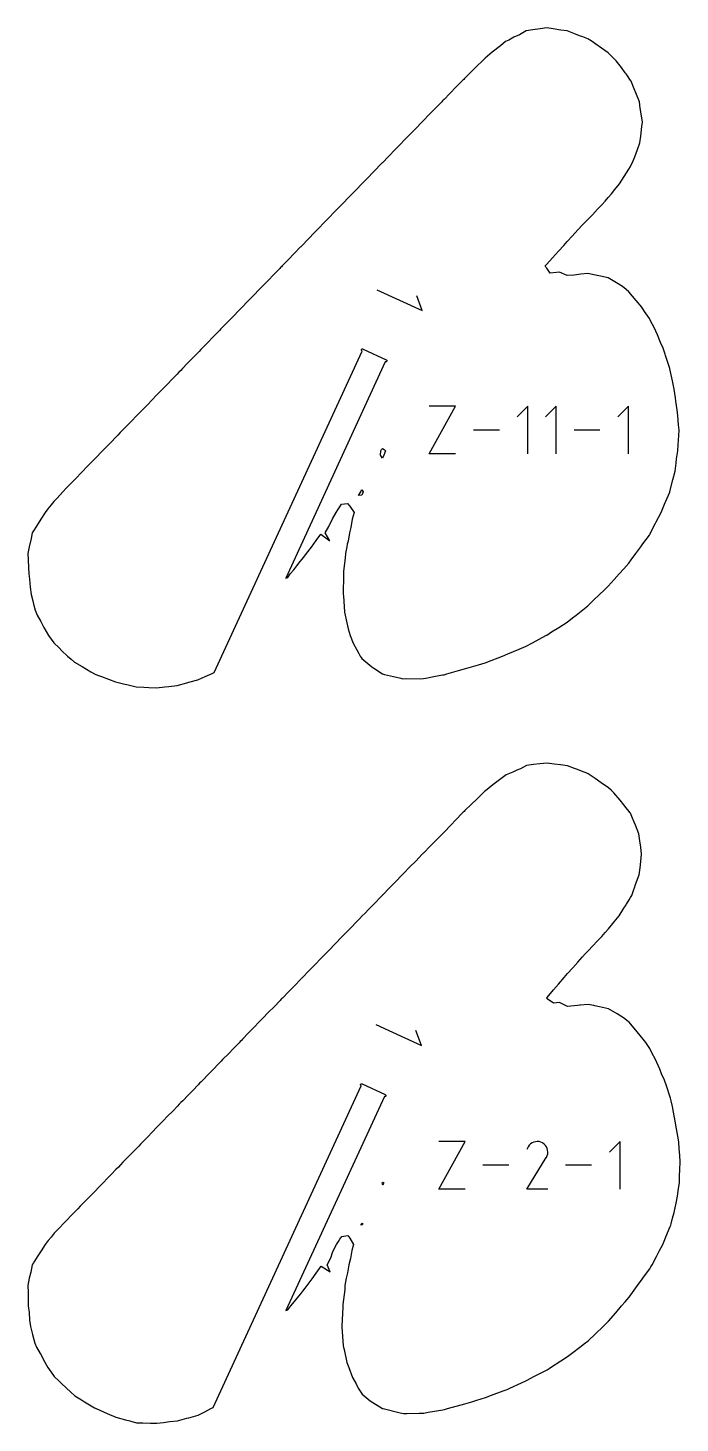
# Model space of a CAD drawing. Extents: x 0 to 560, y 0 to 480.
# Drawn here: x 448.2 to 477.5, y 84.9 to 147.4 of the extents above; entities that cross this region are included whole.
import ezdxf

# ---------------------------------------------------------------- set-up
doc = ezdxf.new("R2010")
doc.units = 0

msp = doc.modelspace()

# ---------------------------------------------------------------- linework, layer by layer
at = {"layer": 'annotation', "color": 1}
for p, q in [((463.880487, 135.708343), (465.915382, 134.771966)), ((465.915382, 134.771966), (465.671039, 135.432576)), ((466.226813, 128.347851), (467.410041, 130.478838)), ((467.410041, 130.478838), (466.226813, 130.478838)), ((470.647281, 130.478838), (470.173536, 130.004958)), ((470.647281, 128.347851), (470.647281, 130.478838)), ((471.920147, 130.478838), (471.446401, 130.004958)), ((471.920147, 128.347851), (471.920147, 130.478838)), ((475.157321, 130.478838), (474.683575, 130.004958)), ((475.157321, 128.347851), (475.157321, 130.478838)), ((469.374549, 129.413344), (468.209362, 129.413344)), ((473.884588, 129.413344), (472.719401, 129.413344)), ((467.410041, 128.347851), (466.226813, 128.347851)), ((463.838907, 102.754549), (465.873802, 101.818172)), ((465.873802, 101.818172), (465.629459, 102.478783)), ((466.650143, 95.37525), (467.833589, 97.50663)), ((467.833589, 97.50663), (466.650143, 97.50663)), ((470.661176, 97.269629), (470.599023, 97.150402)), ((470.710499, 97.33957), (470.661176, 97.269629)), ((470.769676, 97.397955), (470.710499, 97.33957)), ((470.836907, 97.444316), (470.769676, 97.397955)), ((470.910392, 97.478185), (470.836907, 97.444316)), ((470.988331, 97.499095), (470.910392, 97.478185)), ((471.068925, 97.506578), (470.988331, 97.499095)), ((471.150374, 97.500166), (471.068925, 97.506578)), ((471.230877, 97.479393), (471.150374, 97.500166)), ((471.308636, 97.443791), (471.230877, 97.479393)), ((471.378183, 97.394406), (471.308636, 97.443791)), ((471.308636, 97.443791), (471.308636, 97.443791)), ((471.436332, 97.335144), (471.378183, 97.394406)), ((471.482565, 97.267822), (471.436332, 97.335144)), ((471.516367, 97.194256), (471.482565, 97.267822)), ((471.537219, 97.116261), (471.516367, 97.194256)), ((471.544605, 97.035656), (471.537219, 97.116261)), ((471.538007, 96.954254), (471.544605, 97.035656)), ((474.78228, 97.50663), (474.308447, 97.032663)), ((474.78228, 95.37525), (474.78228, 97.50663)), ((469.798459, 96.44094), (468.633057, 96.44094)), ((470.597686, 95.375233), (471.472372, 96.783365)), ((471.472372, 96.783365), (471.473418, 96.784659)), ((471.472372, 96.783365), (471.472372, 96.783365)), ((471.473418, 96.784659), (471.474421, 96.785964)), ((471.474421, 96.785964), (471.475387, 96.787291)), ((471.475387, 96.787291), (471.476324, 96.788651)), ((471.476324, 96.788651), (471.477238, 96.790055)), ((471.477238, 96.790055), (471.478135, 96.791514)), ((471.478135, 96.791514), (471.479022, 96.793039)), ((471.479022, 96.793039), (471.479906, 96.794641)), ((471.479906, 96.794641), (471.480793, 96.796331)), ((471.480793, 96.796331), (471.516909, 96.873874)), ((471.480793, 96.796331), (471.480793, 96.796331)), ((471.516909, 96.873874), (471.538007, 96.954254)), ((473.509313, 96.44094), (472.343911, 96.44094)), ((467.833589, 95.37525), (466.650143, 95.37525)), ((471.544283, 95.375233), (470.597686, 95.375233))]:
    msp.add_line(p, q, dxfattribs=at)
at = {"layer": 'boundary', "color": 5}
for p, q in [((470.273256, 147.140921), (470.020304, 147.025778)), ((470.574419, 147.313292), (470.273256, 147.140921)), ((470.867906, 147.359164), (470.574419, 147.313292)), ((471.201648, 147.401692), (470.867906, 147.359164)), ((471.495133, 147.447563), (471.201648, 147.401692)), ((471.788616, 147.406374), (471.495133, 147.447563)), ((472.122356, 147.353162), (471.788616, 147.406374)), ((472.415843, 147.311973), (472.122356, 147.353162)), ((472.78427, 147.170767), (472.415843, 147.311973)), ((472.970846, 147.099378), (472.78427, 147.170767)), ((473.118922, 147.043114), (472.970846, 147.099378)), ((473.336551, 146.959889), (473.118922, 147.043114)), ((469.418219, 146.636732), (469.055688, 146.360623)), ((469.653712, 146.833558), (469.418219, 146.636732)), ((469.722336, 146.866042), (469.653712, 146.833558)), ((469.790962, 146.898525), (469.722336, 146.866042)), ((470.020304, 147.025778), (469.790962, 146.898525)), ((473.388861, 146.929207), (473.336551, 146.959889)), ((473.441171, 146.898525), (473.388861, 146.929207)), ((473.59773, 146.790189), (473.441171, 146.898525)), ((473.699364, 146.721784), (473.59773, 146.790189)), ((473.949331, 146.54265), (473.699364, 146.721784)), ((474.257264, 146.325886), (473.949331, 146.54265)), ((468.614828, 145.977814), (468.362277, 145.724718)), ((468.65576, 146.016353), (468.614828, 145.977814)), ((468.692064, 146.048164), (468.65576, 146.016353)), ((468.733001, 146.086702), (468.692064, 146.048164)), ((469.055688, 146.360623), (468.733001, 146.086702)), ((474.40616, 146.181613), (474.257264, 146.325886)), ((474.466976, 146.122087), (474.40616, 146.181613)), ((474.615874, 145.977814), (474.466976, 146.122087)), ((474.844298, 145.668748), (474.615874, 145.977814)), ((467.812288, 145.181526), (467.772439, 145.141138)), ((468.06484, 145.434623), (467.812288, 145.181526)), ((468.362277, 145.724718), (468.06484, 145.434623)), ((475.014667, 145.439857), (474.844298, 145.668748)), ((475.050845, 145.38926), (475.014667, 145.439857)), ((475.177975, 145.215765), (475.050845, 145.38926)), ((475.227943, 145.136434), (475.177975, 145.215765)), ((467.435173, 144.797762), (467.145213, 144.502524)), ((467.688809, 145.057104), (467.435173, 144.797762)), ((467.72866, 145.097492), (467.688809, 145.057104)), ((467.772439, 145.141138), (467.72866, 145.097492)), ((475.277912, 145.057104), (475.227943, 145.136434)), ((475.382596, 144.797331), (475.277912, 145.057104)), ((475.413766, 144.720347), (475.382596, 144.797331)), ((475.492081, 144.528869), (475.413766, 144.720347)), ((466.787298, 144.136393), (466.52713, 143.869167)), ((466.820615, 144.170536), (466.787298, 144.136393)), ((466.858262, 144.209038), (466.820615, 144.170536)), ((466.89158, 144.243182), (466.858262, 144.209038)), ((467.145213, 144.502524), (466.89158, 144.243182)), ((475.650647, 144.136393), (475.492081, 144.528869)), ((475.689691, 143.84333), (475.650647, 144.136393)), ((465.97087, 143.29773), (465.945345, 143.27147)), ((466.231037, 143.564956), (465.97087, 143.29773)), ((466.52713, 143.869167), (466.231037, 143.564956)), ((475.757311, 143.412), (475.689691, 143.84333)), ((475.78461, 143.215683), (475.757311, 143.412)), ((465.623167, 142.939491), (465.31812, 142.625031)), ((465.89113, 143.215683), (465.623167, 142.939491)), ((465.91665, 143.241941), (465.89113, 143.215683)), ((465.945345, 143.27147), (465.91665, 143.241941)), ((475.709008, 142.588086), (475.760148, 143.019415)), ((475.760148, 143.019415), (475.78461, 143.215683)), ((464.997876, 142.294972), (464.721175, 142.010008)), ((465.014658, 142.312265), (464.997876, 142.294972)), ((465.033372, 142.331546), (465.014658, 142.312265)), ((465.050156, 142.348839), (465.033372, 142.331546)), ((465.31812, 142.625031), (465.050156, 142.348839)), ((475.561103, 142.001487), (475.671904, 142.294972)), ((475.671904, 142.294972), (475.709008, 142.588086)), ((464.406148, 141.685685), (464.129446, 141.400721)), ((464.721175, 142.010008), (464.406148, 141.685685)), ((475.328712, 141.374261), (475.439514, 141.667746)), ((475.439514, 141.667746), (475.561103, 142.001487)), ((463.744818, 141.004959), (463.448091, 140.699811)), ((464.10374, 141.374261), (463.744818, 141.004959)), ((464.112019, 141.382783), (464.10374, 141.374261)), ((464.12117, 141.3922), (464.112019, 141.382783)), ((464.129446, 141.400721), (464.12117, 141.3922)), ((474.866531, 140.620119), (475.072427, 140.944392)), ((475.072427, 140.944392), (475.177975, 141.110961)), ((475.177975, 141.110961), (475.250668, 141.237877)), ((475.250668, 141.237877), (475.256019, 141.247344)), ((475.256019, 141.247344), (475.328712, 141.374261)), ((462.969154, 140.20725), (462.672201, 139.902156)), ((463.208738, 140.453523), (462.969154, 140.20725)), ((463.448091, 140.699811), (463.208738, 140.453523)), ((474.395165, 140.004156), (474.551719, 140.199737)), ((474.551719, 140.199737), (474.76098, 140.453551)), ((474.76098, 140.453551), (474.866531, 140.620119)), ((462.312904, 139.532841), (462.304947, 139.524672)), ((462.672201, 139.902156), (462.312904, 139.532841)), ((473.778669, 139.324158), (473.983635, 139.532841)), ((473.983635, 139.532841), (474.120449, 139.684527)), ((474.120449, 139.684527), (474.257264, 139.836215)), ((474.257264, 139.836215), (474.395165, 140.004156)), ((462.010519, 139.221986), (461.695049, 138.897446)), ((462.288025, 139.507302), (462.010519, 139.221986)), ((462.295983, 139.515471), (462.288025, 139.507302)), ((462.304947, 139.524672), (462.295983, 139.515471)), ((473.336551, 138.860117), (473.542229, 139.070633)), ((473.542229, 139.070633), (473.778669, 139.324158)), ((461.098603, 138.28335), (460.793448, 137.968449)), ((461.367314, 138.560379), (461.098603, 138.28335)), ((461.383295, 138.576834), (461.367314, 138.560379)), ((461.401566, 138.595674), (461.383295, 138.576834)), ((461.417544, 138.61213), (461.401566, 138.595674)), ((461.695049, 138.897446), (461.417544, 138.61213)), ((472.637446, 138.107355), (472.894998, 138.388817)), ((472.894998, 138.388817), (473.10667, 138.61213)), ((473.10667, 138.61213), (473.221612, 138.736123)), ((473.221612, 138.736123), (473.336551, 138.860117)), ((460.499965, 137.665849), (460.471381, 137.636329)), ((460.524737, 137.69142), (460.499965, 137.665849)), ((460.793448, 137.968449), (460.524737, 137.69142)), ((472.018545, 137.428938), (472.255615, 137.69142)), ((472.255615, 137.69142), (472.33573, 137.781713)), ((472.33573, 137.781713), (472.415843, 137.872006)), ((472.415843, 137.872006), (472.637446, 138.107355)), ((459.89085, 137.038623), (459.630773, 136.770708)), ((460.186528, 137.342844), (459.89085, 137.038623)), ((460.446607, 137.610758), (460.186528, 137.342844)), ((460.471381, 137.636329), (460.446607, 137.610758)), ((471.495133, 136.845546), (471.755156, 137.130521)), ((471.755156, 137.130521), (472.018545, 137.428938)), ((459.273818, 136.403874), (458.986808, 136.109141)), ((459.525893, 136.663017), (459.273818, 136.403874)), ((459.559302, 136.697359), (459.525893, 136.663017)), ((459.597365, 136.736367), (459.559302, 136.697359)), ((459.630773, 136.770708), (459.597365, 136.736367)), ((471.430524, 136.770708), (471.462828, 136.808127)), ((471.462828, 136.721632), (471.430524, 136.770708)), ((471.462828, 136.808127), (471.495133, 136.845546)), ((471.495133, 136.672555), (471.462828, 136.721632)), ((471.655319, 136.452024), (471.495133, 136.672555)), ((472.063709, 136.491154), (471.655319, 136.452024)), ((472.415843, 136.342784), (472.063709, 136.491154)), ((473.024856, 136.402953), (472.72754, 136.366044)), ((473.336551, 136.426674), (473.024856, 136.402953)), ((473.688484, 136.351514), (473.336551, 136.426674)), ((458.693325, 135.807426), (458.646595, 135.759334)), ((458.734731, 135.849998), (458.693325, 135.807426)), ((458.986808, 136.109141), (458.734731, 135.849998)), ((472.72754, 136.366044), (472.415843, 136.342784)), ((473.905333, 136.310876), (473.688484, 136.351514)), ((474.257264, 136.232567), (473.905333, 136.310876)), ((474.619762, 136.014052), (474.257264, 136.232567)), ((474.888467, 135.849998), (474.619762, 136.014052)), ((475.052472, 135.716201), (474.888467, 135.849998)), ((458.083867, 135.1802), (457.839909, 134.929288)), ((458.361228, 135.465849), (458.083867, 135.1802)), ((458.605186, 135.716761), (458.361228, 135.465849)), ((458.646595, 135.759334), (458.605186, 135.716761)), ((475.177975, 135.616239), (475.052472, 135.716201)), ((475.503239, 135.229551), (475.177975, 135.616239)), ((475.754218, 134.929288), (475.503239, 135.229551)), ((457.44898, 134.526732), (457.181431, 134.251102)), ((457.684475, 134.769257), (457.44898, 134.526732)), ((457.734, 134.820217), (457.684475, 134.769257)), ((457.79038, 134.878328), (457.734, 134.820217)), ((457.839909, 134.929288), (457.79038, 134.878328)), ((475.885594, 134.734607), (475.754218, 134.929288)), ((476.098682, 134.416785), (475.885594, 134.734607)), ((456.887944, 133.9488), (456.82175, 133.880644)), ((456.945934, 134.008577), (456.887944, 133.9488)), ((457.181431, 134.251102), (456.945934, 134.008577)), ((476.169928, 134.28011), (476.098682, 134.416785)), ((476.311445, 134.008577), (476.169928, 134.28011)), ((476.457456, 133.683934), (476.311445, 134.008577)), ((456.278782, 133.321575), (456.051786, 133.087866)), ((456.536768, 133.58716), (456.278782, 133.321575)), ((456.763758, 133.820868), (456.536768, 133.58716)), ((456.82175, 133.880644), (456.763758, 133.820868)), ((476.603665, 133.333954), (476.457456, 133.683934)), ((476.711036, 133.087866), (476.603665, 133.333954)), ((455.624272, 132.648048), (455.37584, 132.392271)), ((455.843054, 132.873165), (455.624272, 132.648048)), ((455.909543, 132.941533), (455.843054, 132.873165)), ((455.985295, 133.019497), (455.909543, 132.941533)), ((456.051786, 133.087866), (455.985295, 133.019497)), ((456.582896, 118.540991), (463.216034, 132.955849)), ((463.186972, 133.003199), (463.191514, 133.022172)), ((463.190038, 132.983932), (463.186972, 133.003199)), ((463.200243, 132.967305), (463.190038, 132.983932)), ((463.191514, 133.022172), (463.20297, 133.037963)), ((463.216034, 132.955849), (463.200243, 132.967305)), ((463.20297, 133.037963), (463.219597, 133.048168)), ((463.219597, 133.048168), (463.238863, 133.051234)), ((463.238863, 133.051234), (463.257837, 133.046693)), ((463.257837, 133.046693), (464.298903, 132.567636)), ((476.806844, 132.809478), (476.711036, 133.087866)), ((476.823877, 132.752721), (476.806844, 132.809478)), ((477.015433, 132.174352), (476.823877, 132.752721)), ((455.082354, 132.090234), (454.997044, 132.002366)), ((455.157058, 132.167156), (455.082354, 132.090234)), ((455.37584, 132.392271), (455.157058, 132.167156)), ((464.257101, 132.476792), (459.791289, 122.771877)), ((464.276074, 132.472251), (464.257101, 132.476792)), ((464.295341, 132.475316), (464.276074, 132.472251)), ((464.311968, 132.485521), (464.295341, 132.475316)), ((464.298903, 132.567636), (464.314695, 132.556179)), ((464.323424, 132.501312), (464.311968, 132.485521)), ((464.314695, 132.556179), (464.3249, 132.539552)), ((464.327965, 132.520286), (464.323424, 132.501312)), ((464.3249, 132.539552), (464.327965, 132.520286)), ((477.017853, 132.167156), (477.015433, 132.174352)), ((477.018482, 132.164923), (477.017853, 132.167156)), ((477.019396, 132.161275), (477.018482, 132.164923)), ((477.135664, 131.613937), (477.019396, 132.161275)), ((454.473579, 131.463008), (454.263479, 131.246445)), ((454.712244, 131.708881), (454.473579, 131.463008)), ((454.922343, 131.925445), (454.712244, 131.708881)), ((454.997044, 132.002366), (454.922343, 131.925445)), ((477.207414, 131.246445), (477.135664, 131.613937)), ((453.800363, 130.768945), (453.5712, 130.533174)), ((454.001633, 130.976386), (453.800363, 130.768945)), ((454.085016, 131.062431), (454.001633, 130.976386)), ((454.180092, 131.1604), (454.085016, 131.062431)), ((454.263479, 131.246445), (454.180092, 131.1604)), ((477.268154, 130.864589), (477.207414, 131.246445)), ((477.291541, 130.707591), (477.268154, 130.864589)), ((453.277717, 130.230814), (453.173139, 130.123395)), ((453.369932, 130.325736), (453.277717, 130.230814)), ((453.5712, 130.533174), (453.369932, 130.325736)), ((477.351153, 130.325736), (477.291541, 130.707591)), ((477.375462, 130.057259), (477.351153, 130.325736)), ((452.667791, 129.603588), (452.474835, 129.405024)), ((452.887964, 129.829911), (452.667791, 129.603588)), ((453.080922, 130.028474), (452.887964, 129.829911)), ((453.173139, 130.123395), (453.080922, 130.028474)), ((477.409463, 129.642498), (477.375462, 130.057259)), ((477.430892, 129.405024), (477.409463, 129.642498)), ((452.160212, 129.08135), (451.975651, 128.891286)), ((452.260737, 129.18477), (452.160212, 129.08135)), ((452.374304, 129.301604), (452.260737, 129.18477)), ((452.474835, 129.405024), (452.374304, 129.301604)), ((477.387198, 128.745339), (477.412959, 129.163776)), ((477.412959, 129.163776), (477.430892, 129.405024)), ((451.471618, 128.372023), (451.348423, 128.244912)), ((451.580542, 128.484314), (451.471618, 128.372023)), ((451.765105, 128.674379), (451.580542, 128.484314)), ((451.975651, 128.891286), (451.765105, 128.674379)), ((477.320323, 128.120859), (477.367635, 128.484314)), ((477.367635, 128.484314), (477.387198, 128.745339)), ((450.863448, 127.744798), (450.687664, 127.563603)), ((451.063716, 127.951427), (450.863448, 127.744798)), ((451.239502, 128.132621), (451.063716, 127.951427)), ((451.348423, 128.244912), (451.239502, 128.132621)), ((477.248748, 127.563603), (477.29761, 127.927058)), ((477.29761, 127.927058), (477.320323, 128.120859)), ((450.318791, 127.183271), (450.155711, 127.011094)), ((450.436492, 127.304579), (450.318791, 127.183271)), ((450.569965, 127.442296), (450.436492, 127.304579)), ((450.687664, 127.563603), (450.569965, 127.442296)), ((477.019396, 126.655847), (477.152856, 127.17313)), ((477.152856, 127.17313), (477.248748, 127.563603)), ((449.673175, 126.50093), (449.528485, 126.350107)), ((449.80358, 126.642893), (449.673175, 126.50093)), ((449.966658, 126.81507), (449.80358, 126.642893)), ((450.155711, 127.011094), (449.966658, 126.81507)), ((476.777783, 126.082855), (477.009944, 126.630405)), ((477.009944, 126.630405), (477.015351, 126.642893)), ((477.015351, 126.642893), (477.017169, 126.648508)), ((477.017169, 126.648508), (477.019396, 126.655847)), ((449.124662, 125.873704), (449.003266, 125.722182)), ((449.276686, 126.056622), (449.124662, 125.873704)), ((449.398074, 126.208144), (449.276686, 126.056622)), ((449.528485, 126.350107), (449.398074, 126.208144)), ((462.054752, 125.722182), (462.130599, 125.838225)), ((462.130599, 125.838225), (462.212181, 125.96792)), ((462.212181, 125.96792), (462.288025, 126.083964)), ((462.288025, 126.083964), (462.562521, 126.125492)), ((462.562521, 126.125492), (462.664102, 125.998821)), ((462.664102, 125.998821), (462.853314, 125.722182)), ((476.628864, 125.722182), (476.72149, 125.9379)), ((476.72149, 125.9379), (476.777783, 126.082855)), ((448.814906, 125.415481), (448.609691, 125.106444)), ((449.003266, 125.722182), (448.814906, 125.415481)), ((461.730448, 125.094957), (461.882203, 125.428697)), ((461.882203, 125.428697), (462.054752, 125.722182)), ((462.773286, 125.419436), (462.708988, 125.037078)), ((462.853314, 125.722182), (462.773286, 125.419436)), ((476.155387, 124.801472), (476.380745, 125.231924)), ((476.380745, 125.231924), (476.410461, 125.29173)), ((476.410461, 125.29173), (476.628864, 125.722182)), ((448.379328, 124.549571), (448.286256, 124.172669)), ((448.42619, 124.801472), (448.379328, 124.549571)), ((448.451777, 124.846531), (448.42619, 124.801472)), ((448.47737, 124.891592), (448.451777, 124.846531)), ((448.609691, 125.106444), (448.47737, 124.891592)), ((461.156029, 124.46141), (461.367314, 124.739956)), ((461.367314, 124.739956), (461.77586, 124.449657)), ((461.557901, 124.801472), (461.730448, 125.094957)), ((461.77586, 124.449657), (461.557901, 124.801472)), ((462.655397, 124.801472), (462.585806, 124.431911)), ((462.708988, 125.037078), (462.655397, 124.801472)), ((475.80595, 124.308283), (476.098682, 124.705543)), ((476.098682, 124.705543), (476.127035, 124.753507)), ((476.127035, 124.753507), (476.155387, 124.801472)), ((448.286256, 124.172669), (448.23028, 123.880761)), ((460.729854, 123.880761), (460.941136, 124.159309)), ((460.941136, 124.159309), (461.156029, 124.46141)), ((462.527033, 124.176324), (462.469622, 123.880761)), ((462.553904, 124.28828), (462.527033, 124.176324)), ((462.585806, 124.431911), (462.553904, 124.28828)), ((475.494967, 123.880761), (475.713277, 124.176616)), ((475.713277, 124.176616), (475.80595, 124.308283)), ((448.23028, 123.880761), (448.244992, 123.587276)), ((448.244992, 123.587276), (448.251555, 123.253535)), ((460.152111, 123.149507), (460.291686, 123.329326)), ((460.291686, 123.329326), (460.446607, 123.518783)), ((460.446607, 123.518783), (460.528807, 123.622812)), ((460.528807, 123.622812), (460.647653, 123.776734)), ((460.647653, 123.776734), (460.729854, 123.880761)), ((462.458625, 123.672481), (462.385706, 123.079305)), ((462.469622, 123.880761), (462.458625, 123.672481)), ((474.949177, 123.186957), (475.177975, 123.436001)), ((475.177975, 123.436001), (475.285422, 123.586665)), ((475.285422, 123.586665), (475.494967, 123.880761)), ((448.251555, 123.253535), (448.266268, 122.960049)), ((448.266268, 122.960049), (448.295365, 122.7242)), ((448.295365, 122.7242), (448.331111, 122.368615)), ((459.791289, 122.771877), (459.884016, 122.805933)), ((459.884016, 122.805933), (459.997191, 122.960049)), ((459.997191, 122.960049), (460.152111, 123.149507)), ((462.384797, 122.851918), (462.367198, 122.127807)), ((462.385706, 123.079305), (462.378229, 122.960049)), ((462.378229, 122.960049), (462.384797, 122.851918)), ((474.257264, 122.412356), (474.520939, 122.711053)), ((474.520939, 122.711053), (474.740402, 122.960049)), ((474.740402, 122.960049), (474.949177, 123.186957)), ((448.331111, 122.368615), (448.379171, 122.03934)), ((448.379171, 122.03934), (448.443828, 121.752034)), ((462.367198, 122.127807), (462.372369, 122.03934)), ((462.372369, 122.03934), (462.382082, 121.971616)), ((473.594331, 121.780171), (473.858828, 122.03934)), ((473.858828, 122.03934), (474.064317, 122.234696)), ((474.064317, 122.234696), (474.257264, 122.412356)), ((448.443828, 121.752034), (448.47737, 121.604017)), ((448.47737, 121.604017), (448.559724, 121.340637)), ((462.382082, 121.971616), (462.426116, 121.251932)), ((473.109532, 121.348219), (473.336551, 121.527172)), ((473.336551, 121.527172), (473.594331, 121.780171)), ((448.559724, 121.340637), (448.642983, 121.118628)), ((448.642983, 121.118628), (448.8121, 120.830511)), ((448.8121, 120.830511), (448.814874, 120.82544)), ((448.814874, 120.82544), (448.950529, 120.56328)), ((462.426116, 121.251932), (462.451013, 121.118628)), ((462.451013, 121.118628), (462.508808, 120.897846)), ((462.508808, 120.897846), (462.58899, 120.498885)), ((472.044059, 120.565551), (472.415843, 120.800742)), ((472.415843, 120.800742), (472.656791, 120.991382)), ((472.656791, 120.991382), (472.818234, 121.118628)), ((472.818234, 121.118628), (473.109532, 121.348219)), ((448.950529, 120.56328), (449.160762, 120.197917)), ((449.160762, 120.197917), (449.27942, 120.034562)), ((462.58899, 120.498885), (462.681921, 120.197918)), ((462.681921, 120.197918), (462.822873, 119.860105)), ((470.852628, 119.871479), (471.46026, 120.197918)), ((471.46026, 120.197918), (471.48366, 120.210492)), ((471.48366, 120.210492), (471.495133, 120.216686)), ((471.495133, 120.216686), (471.716478, 120.35733)), ((471.716478, 120.35733), (472.038993, 120.562297)), ((472.038993, 120.562297), (472.044059, 120.565551)), ((449.27942, 120.034562), (449.398074, 119.871201)), ((449.398074, 119.871201), (449.632191, 119.643474)), ((449.632191, 119.643474), (449.758208, 119.516058)), ((449.758208, 119.516058), (450.012085, 119.27721)), ((462.822873, 119.860105), (463.076195, 119.399358)), ((469.748689, 119.372186), (470.26154, 119.59009)), ((470.26154, 119.59009), (470.574419, 119.722403)), ((470.574419, 119.722403), (470.852628, 119.871479)), ((450.012085, 119.27721), (450.165438, 119.140567)), ((450.165438, 119.140567), (450.318791, 119.003923)), ((450.318791, 119.003923), (450.656059, 118.803125)), ((463.076195, 119.399358), (463.134985, 119.27721)), ((463.134985, 119.27721), (463.177931, 119.210987)), ((463.177931, 119.210987), (463.208738, 119.165924)), ((463.208738, 119.165924), (463.651106, 118.798871)), ((468.229472, 118.831551), (468.43284, 118.889932)), ((468.43284, 118.889932), (468.733001, 118.977189)), ((468.733001, 118.977189), (469.001988, 119.082917)), ((469.001988, 119.082917), (469.508818, 119.27721)), ((469.508818, 119.27721), (469.614219, 119.317799)), ((469.614219, 119.317799), (469.653712, 119.331909)), ((469.653712, 119.331909), (469.748689, 119.372186)), ((450.656059, 118.803125), (450.854628, 118.684265)), ((450.854628, 118.684265), (451.055177, 118.568405)), ((451.055177, 118.568405), (451.239502, 118.460465)), ((451.239502, 118.460465), (451.349649, 118.420545)), ((451.349649, 118.420545), (451.524455, 118.356496)), ((451.524455, 118.356496), (451.845822, 118.2357)), ((455.843054, 118.209333), (456.042602, 118.297539)), ((456.042602, 118.297539), (456.174106, 118.356496)), ((456.174106, 118.356496), (456.485643, 118.497099)), ((456.485643, 118.497099), (456.582896, 118.540991)), ((463.651106, 118.798871), (463.748385, 118.737559)), ((463.748385, 118.737559), (464.129446, 118.483542)), ((464.129446, 118.483542), (464.226193, 118.453244)), ((464.226193, 118.453244), (464.621304, 118.356497)), ((464.621304, 118.356497), (464.949525, 118.280689)), ((464.949525, 118.280689), (465.050156, 118.261098)), ((465.050156, 118.261098), (465.164557, 118.264812)), ((465.164557, 118.264812), (465.851789, 118.26106)), ((465.851789, 118.26106), (465.97087, 118.264956)), ((465.97087, 118.264956), (466.076686, 118.287775)), ((466.076686, 118.287775), (466.433457, 118.356496)), ((466.433457, 118.356496), (466.8162, 118.431877)), ((466.8162, 118.431877), (466.89158, 118.441819)), ((466.89158, 118.441819), (467.010945, 118.475862)), ((467.010945, 118.475862), (467.53533, 118.633457)), ((467.53533, 118.633457), (467.812288, 118.709132)), ((467.812288, 118.709132), (468.229472, 118.831551)), ((451.845822, 118.2357), (452.160212, 118.11692)), ((452.160212, 118.11692), (452.579317, 118.01895)), ((452.579317, 118.01895), (452.661812, 117.99934)), ((452.661812, 117.99934), (453.080922, 117.900893)), ((453.080922, 117.900893), (453.43154, 117.883692)), ((453.43154, 117.883692), (453.651011, 117.870837)), ((453.651011, 117.870837), (454.001633, 117.853479)), ((454.001633, 117.853479), (454.372709, 117.898219)), ((454.372709, 117.898219), (454.551263, 117.917326)), ((454.551263, 117.917326), (454.922344, 117.962981)), ((454.922344, 117.962981), (455.359017, 118.077437)), ((455.359017, 118.077437), (455.443989, 118.101474)), ((455.443989, 118.101474), (455.843054, 118.209333)), ((469.66955, 113.94572), (469.440851, 113.764361)), ((469.823035, 114.007615), (469.66955, 113.94572)), ((469.976526, 114.06951), (469.823035, 114.007615)), ((470.157268, 114.163467), (469.976526, 114.06951)), ((470.317624, 114.227177), (470.157268, 114.163467)), ((470.590257, 114.376216), (470.317624, 114.227177)), ((470.909874, 114.412496), (470.590257, 114.376216)), ((471.191356, 114.442198), (470.909874, 114.412496)), ((471.510971, 114.478479), (471.191356, 114.442198)), ((471.830584, 114.434425), (471.510971, 114.478479)), ((472.112064, 114.392335), (471.830584, 114.434425)), ((472.431681, 114.348282), (472.112064, 114.392335)), ((472.73455, 114.234631), (472.431681, 114.348282)), ((472.834162, 114.197958), (472.73455, 114.234631)), ((473.1816, 114.06951), (472.834162, 114.197958)), ((473.266994, 114.035718), (473.1816, 114.06951)), ((473.352389, 114.001926), (473.266994, 114.035718)), ((473.663384, 113.792443), (473.352389, 114.001926)), ((469.078293, 113.504297), (468.748839, 113.23595)), ((469.440851, 113.764361), (469.078293, 113.504297)), ((473.941815, 113.594179), (473.663384, 113.792443)), ((474.273102, 113.365449), (473.941815, 113.594179)), ((474.3865, 113.261878), (474.273102, 113.365449)), ((474.396658, 113.252369), (474.3865, 113.261878)), ((474.510062, 113.148799), (474.396658, 113.252369)), ((468.371571, 112.871617), (468.109363, 112.623185)), ((468.652807, 113.148799), (468.371571, 112.871617)), ((468.691188, 113.18424), (468.652807, 113.148799)), ((468.710461, 113.200509), (468.691188, 113.18424)), ((468.748839, 113.23595), (468.710461, 113.200509)), ((474.787825, 112.807812), (474.510062, 113.148799)), ((474.958209, 112.599064), (474.787825, 112.807812)), ((467.710886, 112.228089), (467.433226, 111.941818)), ((467.752841, 112.270521), (467.710886, 112.228089)), ((467.786172, 112.30357), (467.752841, 112.270521)), ((467.828126, 112.346002), (467.786172, 112.30357)), ((468.109363, 112.623185), (467.828126, 112.346002)), ((475.06092, 112.468844), (474.958209, 112.599064)), ((475.193813, 112.303735), (475.06092, 112.468844)), ((475.219734, 112.265912), (475.193813, 112.303735)), ((475.245654, 112.228089), (475.219734, 112.265912)), ((475.335211, 112.013678), (475.245654, 112.228089)), ((475.411691, 111.830863), (475.335211, 112.013678)), ((466.907418, 111.398715), (466.874947, 111.365371)), ((467.185077, 111.684985), (466.907418, 111.398715)), ((467.433226, 111.941818), (467.185077, 111.684985)), ((475.47115, 111.68896), (475.411691, 111.830863)), ((475.630458, 111.307378), (475.47115, 111.68896)), ((466.273852, 110.752219), (465.986708, 110.458669)), ((466.531303, 111.013829), (466.273852, 110.752219)), ((466.81845, 111.307378), (466.531303, 111.013829)), ((466.850918, 111.340722), (466.81845, 111.307378)), ((466.874947, 111.365371), (466.850918, 111.340722)), ((475.671544, 110.987763), (475.630458, 111.307378)), ((475.711537, 110.706282), (475.671544, 110.987763)), ((465.916168, 110.386668), (465.622022, 110.086045)), ((465.941636, 110.412733), (465.916168, 110.386668)), ((465.961237, 110.432604), (465.941636, 110.412733)), ((465.986708, 110.458669), (465.961237, 110.432604)), ((475.752625, 110.386668), (475.711537, 110.706282)), ((475.7149, 110.067053), (475.752625, 110.386668)), ((465.04752, 109.50165), (465.031141, 109.48495)), ((465.065994, 109.520643), (465.04752, 109.50165)), ((465.360141, 109.821265), (465.065994, 109.520643)), ((465.622022, 110.086045), (465.360141, 109.821265)), ((475.645126, 109.465957), (475.682851, 109.785572)), ((475.682851, 109.785572), (475.7149, 110.067053)), ((464.446422, 108.881859), (464.145284, 108.570424)), ((464.711525, 109.154521), (464.446422, 108.881859)), ((465.012665, 109.465957), (464.711525, 109.154521)), ((465.031141, 109.48495), (465.012665, 109.465957)), ((475.420693, 108.851805), (475.43395, 108.888542)), ((475.43395, 108.888542), (475.482711, 109.025475)), ((475.482711, 109.025475), (475.645126, 109.465957)), ((464.120834, 108.545246), (463.713419, 108.126452)), ((464.128772, 108.553426), (464.120834, 108.545246)), ((464.137348, 108.562245), (464.128772, 108.553426)), ((464.145284, 108.570424), (464.137348, 108.562245)), ((475.066991, 108.146822), (475.193813, 108.347969)), ((475.193813, 108.347969), (475.250315, 108.446608)), ((475.250315, 108.446608), (475.306817, 108.545246)), ((475.306817, 108.545246), (475.420693, 108.851805)), ((463.224576, 107.623933), (463.098054, 107.494243)), ((463.224874, 107.624235), (463.224576, 107.623933)), ((463.225172, 107.624536), (463.224874, 107.624235)), ((463.35164, 107.754529), (463.225172, 107.624536)), ((463.498199, 107.905169), (463.35164, 107.754529)), ((463.713419, 108.126452), (463.498199, 107.905169)), ((474.523904, 107.364168), (474.736786, 107.624536)), ((474.736786, 107.624536), (474.95383, 107.967784)), ((474.95383, 107.967784), (475.052512, 108.123542)), ((475.052512, 108.123542), (475.066991, 108.146822)), ((462.735947, 107.121974), (462.328305, 106.703826)), ((462.951437, 107.343958), (462.735947, 107.121974)), ((463.098054, 107.494243), (462.951437, 107.343958)), ((474.118833, 106.877723), (474.273102, 107.051619)), ((474.273102, 107.051619), (474.402023, 107.210043)), ((474.402023, 107.210043), (474.523904, 107.364168)), ((462.001761, 106.367863), (461.735825, 106.093954)), ((462.303863, 106.678703), (462.001761, 106.367863)), ((462.3124, 106.687477), (462.303863, 106.678703)), ((462.319771, 106.69505), (462.3124, 106.687477)), ((462.328305, 106.703826), (462.319771, 106.69505)), ((473.561599, 106.275284), (473.761679, 106.493059)), ((473.761679, 106.493059), (473.964567, 106.703826)), ((473.964567, 106.703826), (474.118833, 106.877723)), ((461.400666, 105.749025), (461.383152, 105.730991)), ((461.41621, 105.76508), (461.400666, 105.749025)), ((461.433721, 105.783115), (461.41621, 105.76508)), ((461.735825, 106.093954), (461.433721, 105.783115)), ((472.884193, 105.54873), (473.100773, 105.783115)), ((473.100773, 105.783115), (473.226582, 105.920236)), ((473.226582, 105.920236), (473.352389, 106.057356)), ((473.352389, 106.057356), (473.561599, 106.275284)), ((460.83221, 105.163985), (460.539181, 104.862405)), ((461.090124, 105.42941), (460.83221, 105.163985)), ((461.383152, 105.730991), (461.090124, 105.42941)), ((472.431681, 105.048049), (472.665087, 105.302509)), ((472.665087, 105.302509), (472.884193, 105.54873)), ((460.178727, 104.491284), (459.928603, 104.233964)), ((460.462445, 104.783554), (460.178727, 104.491284)), ((460.489031, 104.810899), (460.462445, 104.783554)), ((460.512597, 104.835059), (460.489031, 104.810899)), ((460.539181, 104.862405), (460.512597, 104.835059)), ((471.805488, 104.308623), (472.018977, 104.56458)), ((472.018977, 104.56458), (472.273743, 104.862404)), ((472.273743, 104.862404), (472.35271, 104.955227)), ((472.35271, 104.955227), (472.431681, 105.048049)), ((459.577633, 103.872274), (459.541731, 103.835232)), ((459.60899, 103.904652), (459.577633, 103.872274)), ((459.644886, 103.941693), (459.60899, 103.904652)), ((459.928603, 104.233964), (459.644886, 103.941693)), ((471.488913, 103.941693), (471.499942, 103.955386)), ((471.499942, 103.925683), (471.488913, 103.941693)), ((471.499942, 103.955386), (471.510971, 103.969079)), ((471.510971, 103.909674), (471.499942, 103.925683)), ((471.510971, 103.969079), (471.805488, 104.308623)), ((471.806695, 103.711808), (471.510971, 103.909674)), ((459.025847, 103.303556), (458.751573, 103.020984)), ((459.267461, 103.552659), (459.025847, 103.303556)), ((459.541731, 103.835232), (459.267461, 103.552659)), ((472.065299, 103.736838), (471.806695, 103.711808)), ((472.431681, 103.557365), (472.065299, 103.736838)), ((472.87655, 103.6041), (472.431681, 103.557365)), ((472.986671, 103.620051), (472.87655, 103.6041)), ((473.014579, 103.624376), (472.986671, 103.620051)), ((473.352389, 103.656965), (473.014579, 103.624376)), ((473.610499, 103.599942), (473.352389, 103.656965)), ((473.653055, 103.591462), (473.610499, 103.599942)), ((473.85978, 103.553915), (473.653055, 103.591462)), ((474.273102, 103.461306), (473.85978, 103.553915)), ((474.654852, 103.227743), (474.273102, 103.461306)), ((458.355799, 102.613693), (458.122366, 102.373249)), ((458.621024, 102.886668), (458.355799, 102.613693)), ((458.666364, 102.933308), (458.621024, 102.886668)), ((458.70623, 102.974345), (458.666364, 102.933308)), ((458.751573, 103.020984), (458.70623, 102.974345)), ((474.987851, 103.020983), (474.654852, 103.227743)), ((475.105467, 102.925191), (474.987851, 103.020983)), ((475.193813, 102.854203), (475.105467, 102.925191)), ((475.549176, 102.431838), (475.193813, 102.854203)), ((457.754702, 101.994729), (457.700313, 101.938711)), ((457.802749, 102.044254), (457.754702, 101.994729)), ((457.857144, 102.100273), (457.802749, 102.044254)), ((458.122366, 102.373249), (457.857144, 102.100273)), ((475.82694, 102.100273), (475.549176, 102.431838)), ((475.935541, 101.941266), (475.82694, 102.100273)), ((457.219269, 101.443158), (456.963267, 101.179562)), ((457.444313, 101.675115), (457.219269, 101.443158)), ((457.700313, 101.938711), (457.444313, 101.675115)), ((476.11452, 101.674774), (475.935541, 101.941266)), ((476.214698, 101.481981), (476.11452, 101.674774)), ((476.370825, 101.179562), (476.214698, 101.481981)), ((456.532788, 100.736294), (456.315969, 100.51298)), ((456.779596, 100.990423), (456.532788, 100.736294)), ((456.843214, 101.055909), (456.779596, 100.990423)), ((456.899652, 101.114076), (456.843214, 101.055909)), ((456.963267, 101.179562), (456.899652, 101.114076)), ((476.564471, 100.744907), (476.370825, 101.179562)), ((476.647492, 100.546593), (476.564471, 100.744907)), ((455.931696, 100.117325), (455.858892, 100.042345)), ((455.996356, 100.183871), (455.931696, 100.117325)), ((456.06916, 100.258851), (455.996356, 100.183871)), ((456.315969, 100.51298), (456.06916, 100.258851)), ((476.649801, 100.54135), (476.647492, 100.546593)), ((476.776141, 100.258851), (476.649801, 100.54135)), ((476.867521, 99.998689), (476.776141, 100.258851)), ((455.412477, 99.582775), (455.174889, 99.338141)), ((455.621304, 99.797709), (455.412477, 99.582775)), ((455.858892, 100.042345), (455.621304, 99.797709)), ((456.53827, 85.580577), (463.174454, 100.002056)), ((464.215521, 99.522999), (459.799361, 89.925984)), ((463.145392, 100.049405), (463.149934, 100.068379)), ((463.148458, 100.030139), (463.145392, 100.049405)), ((463.158663, 100.013512), (463.148458, 100.030139)), ((463.149934, 100.068379), (463.16139, 100.08417)), ((463.174454, 100.002056), (463.158663, 100.013512)), ((463.16139, 100.08417), (463.178017, 100.094375)), ((463.178017, 100.094375), (463.197283, 100.09744)), ((463.197283, 100.09744), (463.216257, 100.092899)), ((463.216257, 100.092899), (464.257323, 99.613842)), ((464.234494, 99.518458), (464.215521, 99.522999)), ((464.253761, 99.521523), (464.234494, 99.518458)), ((464.270388, 99.531728), (464.253761, 99.521523)), ((464.257323, 99.613842), (464.273115, 99.602386)), ((464.281844, 99.547519), (464.270388, 99.531728)), ((464.273115, 99.602386), (464.28332, 99.585759)), ((464.286385, 99.566492), (464.281844, 99.547519)), ((464.28332, 99.585759), (464.286385, 99.566492)), ((477.035234, 99.500366), (476.867521, 99.998689)), ((477.051087, 99.444694), (477.035234, 99.500366)), ((454.709805, 98.859303), (454.509045, 98.652606)), ((454.938181, 99.094478), (454.709805, 98.859303)), ((455.020206, 99.178917), (454.938181, 99.094478)), ((455.09286, 99.253701), (455.020206, 99.178917)), ((455.174889, 99.338141), (455.09286, 99.253701)), ((477.081389, 99.338141), (477.051087, 99.444694)), ((477.132432, 99.080682), (477.081389, 99.338141)), ((477.187089, 98.819667), (477.132432, 99.080682)), ((454.108707, 98.240314), (454.017471, 98.146328)), ((454.189428, 98.323445), (454.108707, 98.240314)), ((454.280662, 98.41743), (454.189428, 98.323445)), ((454.509045, 98.652606), (454.280662, 98.41743)), ((477.262465, 98.41743), (477.187089, 98.819667)), ((477.322515, 98.08019), (477.262465, 98.41743)), ((453.605796, 97.72235), (453.386751, 97.496721)), ((453.798428, 97.920699), (453.605796, 97.72235)), ((454.017471, 98.146328), (453.798428, 97.920699)), ((477.380196, 97.742437), (477.322515, 98.08019)), ((477.423387, 97.496721), (477.380196, 97.742437)), ((452.887022, 96.982044), (452.702493, 96.792034)), ((453.09676, 97.19807), (452.887022, 96.982044)), ((453.197331, 97.301659), (453.09676, 97.19807)), ((453.286179, 97.39313), (453.197331, 97.301659)), ((453.386751, 97.496721), (453.286179, 97.39313)), ((477.441913, 97.177105), (477.423387, 97.496721)), ((477.457757, 96.895624), (477.441913, 97.177105)), ((452.285924, 96.362986), (452.17605, 96.249819)), ((452.382877, 96.462841), (452.285924, 96.362986)), ((452.492755, 96.576009), (452.382877, 96.462841)), ((452.702493, 96.792034), (452.492755, 96.576009)), ((477.476286, 96.576009), (477.457757, 96.895624)), ((477.463754, 96.256395), (477.476286, 96.576009)), ((451.799211, 95.861746), (451.598714, 95.655299)), ((451.975553, 96.043373), (451.799211, 95.861746)), ((452.17605, 96.249819), (451.975553, 96.043373)), ((477.442985, 95.655299), (477.455521, 95.974914)), ((477.455521, 95.974914), (477.463754, 96.256395)), ((451.063912, 95.104771), (450.895671, 94.931585)), ((451.255339, 95.301768), (451.063912, 95.104771)), ((451.374455, 95.424385), (451.255339, 95.301768)), ((451.479594, 95.532679), (451.374455, 95.424385)), ((451.598714, 95.655299), (451.479594, 95.532679)), ((477.354559, 95.057547), (477.404549, 95.406047)), ((477.404549, 95.406047), (477.442985, 95.655299)), ((450.462814, 94.486218), (450.334629, 94.354345)), ((450.576054, 94.602714), (450.462814, 94.486218)), ((450.704241, 94.734588), (450.576054, 94.602714)), ((450.895671, 94.931585), (450.704241, 94.734588)), ((477.203046, 94.318059), (477.303602, 94.734588)), ((477.303602, 94.734588), (477.354559, 95.057547)), ((449.99502, 94.001618), (449.81535, 93.813878)), ((450.154957, 94.166604), (449.99502, 94.001618)), ((450.334629, 94.354345), (450.154957, 94.166604)), ((477.074781, 93.813878), (477.14012, 94.074218)), ((477.14012, 94.074218), (477.203046, 94.318059)), ((449.413912, 93.390217), (449.275027, 93.219558)), ((449.553861, 93.539173), (449.413912, 93.390217)), ((449.675407, 93.664923), (449.553861, 93.539173)), ((449.81535, 93.813878), (449.675407, 93.664923)), ((462.223341, 93.121774), (462.303863, 93.244603)), ((462.303863, 93.244603), (462.583065, 93.291245)), ((462.583065, 93.291245), (462.669263, 93.173791)), ((476.82168, 93.182208), (476.839018, 93.227923)), ((476.839018, 93.227923), (477.035234, 93.700682)), ((477.035234, 93.700682), (477.055007, 93.757279)), ((477.055007, 93.757279), (477.074781, 93.813878)), ((448.825346, 92.608101), (448.673936, 92.380887)), ((449.006076, 92.893167), (448.825346, 92.608101)), ((449.144959, 93.063827), (449.006076, 92.893167)), ((449.275027, 93.219558), (449.144959, 93.063827)), ((461.909174, 92.573552), (462.075575, 92.893167)), ((462.075575, 92.893167), (462.156097, 93.015997)), ((462.156097, 93.015997), (462.223341, 93.121774)), ((462.669263, 93.173791), (462.835694, 92.893167)), ((462.761984, 92.61532), (462.690331, 92.258723)), ((462.835694, 92.893167), (462.761984, 92.61532)), ((476.418984, 92.343898), (476.556082, 92.617918)), ((476.556082, 92.617918), (476.698548, 92.893167)), ((476.698548, 92.893167), (476.82168, 93.182208)), ((448.442844, 92.007005), (448.42335, 91.972457)), ((448.473712, 92.061272), (448.442844, 92.007005)), ((448.493208, 92.095821), (448.473712, 92.061272)), ((448.673936, 92.380887), (448.493208, 92.095821)), ((461.651316, 91.972457), (461.817716, 92.292071)), ((461.817716, 92.292071), (461.909174, 92.573552)), ((462.690331, 92.258723), (462.616767, 91.972457)), ((476.219274, 91.972457), (476.418984, 92.343898)), ((448.292901, 91.371361), (448.23028, 91.051746)), ((448.360727, 91.652842), (448.292901, 91.371361)), ((448.42335, 91.972457), (448.360727, 91.652842)), ((460.752674, 91.051746), (460.977412, 91.353758)), ((460.977412, 91.353758), (461.158414, 91.609636)), ((461.158414, 91.609636), (461.383152, 91.911648)), ((461.383152, 91.911648), (461.790416, 91.663242)), ((461.791341, 91.664193), (461.651316, 91.972457)), ((461.790416, 91.663242), (461.791341, 91.664193)), ((462.507624, 91.376871), (462.448555, 91.051746)), ((462.546906, 91.556309), (462.507624, 91.376871)), ((462.560707, 91.623916), (462.546906, 91.556309)), ((462.616767, 91.972457), (462.560707, 91.623916)), ((475.769183, 91.331747), (475.831102, 91.418671)), ((475.831102, 91.418671), (476.11452, 91.797286)), ((476.11452, 91.797286), (476.166898, 91.884871)), ((476.166898, 91.884871), (476.219274, 91.972457)), ((448.23028, 91.051746), (448.240089, 90.732131)), ((448.240089, 90.732131), (448.23514, 90.45065)), ((460.462445, 90.680577), (460.55732, 90.801055)), ((460.55732, 90.801055), (460.657797, 90.931268)), ((460.657797, 90.931268), (460.752674, 91.051746)), ((462.436536, 90.870101), (462.350183, 90.194452)), ((462.448555, 91.051746), (462.436536, 90.870101)), ((475.193813, 90.522716), (475.340049, 90.733167)), ((475.340049, 90.733167), (475.559631, 91.051746)), ((475.559631, 91.051746), (475.769183, 91.331747)), ((448.23514, 90.45065), (448.244956, 90.131034)), ((448.244956, 90.131034), (448.280068, 89.845069)), ((459.892088, 89.96004), (460.02421, 90.131034)), ((460.02421, 90.131034), (460.185328, 90.330172)), ((460.185328, 90.330172), (460.301326, 90.48144)), ((460.301326, 90.48144), (460.462445, 90.680577)), ((462.350183, 90.194452), (462.345349, 90.131034)), ((462.345349, 90.131034), (462.347047, 90.075128)), ((474.594167, 89.828802), (474.850644, 90.131034)), ((474.850644, 90.131034), (475.008526, 90.311911)), ((475.008526, 90.311911), (475.193813, 90.522716)), ((448.280068, 89.845069), (448.30397, 89.501754)), ((448.30397, 89.501754), (448.3426, 89.210325)), ((459.799361, 89.925984), (459.892088, 89.96004)), ((462.347047, 90.075128), (462.312406, 89.221385)), ((474.273102, 89.451015), (474.594167, 89.828802)), ((448.3426, 89.210325), (448.431146, 88.857405)), ((448.431146, 88.857405), (448.493208, 88.622769)), ((462.312406, 89.221385), (462.312701, 89.210325)), ((462.312701, 89.210325), (462.314484, 89.200077)), ((462.314484, 89.200077), (462.369691, 88.34276)), ((473.352389, 88.569642), (473.678125, 88.88176)), ((473.678125, 88.88176), (474.020911, 89.210325)), ((474.020911, 89.210325), (474.150284, 89.335077)), ((474.150284, 89.335077), (474.273102, 89.451015)), ((448.493208, 88.622769), (448.547072, 88.469465)), ((448.547072, 88.469465), (448.616484, 88.289613)), ((448.616484, 88.289613), (448.781364, 88.006349)), ((462.369691, 88.34276), (462.378854, 88.289613)), ((462.378854, 88.289613), (462.408933, 88.184544)), ((472.659248, 88.042302), (472.977736, 88.289613)), ((472.977736, 88.289613), (473.194436, 88.453727)), ((473.194436, 88.453727), (473.352389, 88.569642)), ((448.781364, 88.006349), (448.818166, 87.938396)), ((448.818166, 87.938396), (448.932283, 87.712064)), ((448.932283, 87.712064), (449.127264, 87.368903)), ((462.408933, 88.184544), (462.53854, 87.603581)), ((462.53854, 87.603581), (462.618774, 87.368902)), ((471.660385, 87.368902), (472.131164, 87.66942)), ((472.131164, 87.66942), (472.431681, 87.863369)), ((472.431681, 87.863369), (472.659248, 88.042302)), ((449.127264, 87.368903), (449.270587, 87.169894)), ((449.270587, 87.169894), (449.413912, 86.970887)), ((449.413912, 86.970887), (449.633463, 86.757473)), ((462.618774, 87.368902), (462.780688, 86.929873)), ((470.590257, 86.786911), (470.947796, 86.978742)), ((470.947796, 86.978742), (471.342956, 87.185028)), ((471.342956, 87.185028), (471.510971, 87.273887)), ((471.510971, 87.273887), (471.60146, 87.331508)), ((471.60146, 87.331508), (471.660385, 87.368902)), ((449.633463, 86.757473), (449.71671, 86.67259)), ((449.71671, 86.67259), (449.95438, 86.448195)), ((449.95438, 86.448195), (450.144507, 86.277265)), ((462.780688, 86.929873), (462.94476, 86.640578)), ((462.94476, 86.640578), (463.039292, 86.448195)), ((463.039292, 86.448195), (463.128678, 86.307963)), ((469.539554, 86.319198), (469.66955, 86.369064)), ((469.66955, 86.369064), (469.754394, 86.406784)), ((469.754394, 86.406784), (469.847828, 86.448195)), ((469.847828, 86.448195), (470.357738, 86.680714)), ((470.357738, 86.680714), (470.590257, 86.786911)), ((450.144507, 86.277265), (450.334629, 86.106342)), ((450.334629, 86.106342), (450.633541, 85.92208)), ((450.633541, 85.92208), (450.774341, 85.833426)), ((450.774341, 85.833426), (451.209697, 85.570317)), ((463.128678, 86.307963), (463.224576, 86.174955)), ((463.224576, 86.174955), (463.577175, 85.880085)), ((463.577175, 85.880085), (464.134315, 85.53845)), ((467.65652, 85.699089), (467.828126, 85.744698)), ((467.828126, 85.744698), (468.139132, 85.838487)), ((468.139132, 85.838487), (468.365897, 85.910426)), ((468.365897, 85.910426), (468.748839, 86.020841)), ((468.748839, 86.020841), (469.018645, 86.125761)), ((469.018645, 86.125761), (469.539554, 86.319198)), ((451.209697, 85.570317), (451.255339, 85.542602)), ((451.255339, 85.542602), (451.273309, 85.535341)), ((451.273309, 85.535341), (451.292462, 85.527481)), ((451.292462, 85.527481), (451.786945, 85.316261)), ((451.786945, 85.316261), (452.17605, 85.147022)), ((452.17605, 85.147022), (452.604246, 85.028927)), ((454.938182, 84.984068), (455.356667, 85.099346)), ((455.356667, 85.099346), (455.440401, 85.120406)), ((455.440401, 85.120406), (455.858892, 85.240253)), ((455.858892, 85.240253), (456.159311, 85.388519)), ((456.159311, 85.388519), (456.432593, 85.527481)), ((456.432593, 85.527481), (456.438041, 85.530219)), ((456.438041, 85.530219), (456.53827, 85.580577)), ((464.134315, 85.53845), (464.145284, 85.531265)), ((464.145284, 85.531265), (464.148124, 85.530322)), ((464.148124, 85.530322), (464.158923, 85.527481)), ((464.158923, 85.527481), (464.930789, 85.334679)), ((464.930789, 85.334679), (465.065994, 85.312735)), ((465.065994, 85.312735), (465.215461, 85.315566)), ((465.215461, 85.315566), (465.78051, 85.316793)), ((465.78051, 85.316793), (465.986708, 85.321552)), ((465.986708, 85.321552), (466.181633, 85.361972)), ((466.181633, 85.361972), (466.843577, 85.473276)), ((466.843577, 85.473276), (466.907418, 85.486055)), ((466.907418, 85.486055), (466.954968, 85.499892)), ((466.954968, 85.499892), (467.053081, 85.527481)), ((467.053081, 85.527481), (467.65652, 85.699089)), ((452.604246, 85.028927), (452.807701, 84.973379)), ((452.807701, 84.973379), (452.845143, 84.963447)), ((452.845143, 84.963447), (453.09676, 84.894643)), ((453.09676, 84.894643), (453.390845, 84.891605)), ((453.390845, 84.891605), (453.73327, 84.882029)), ((453.73327, 84.882029), (454.017471, 84.878946)), ((454.017471, 84.878946), (454.304711, 84.911826)), ((454.304711, 84.911826), (454.490951, 84.931509)), ((454.490951, 84.931509), (454.597639, 84.943234)), ((454.597639, 84.943234), (454.938182, 84.984068))]:
    msp.add_line(p, q, dxfattribs=at)
at = {"layer": 'hole', "color": 5}
for p, q in [((464.038705, 128.282015), (464.056171, 128.484314)), ((464.129446, 128.148688), (464.038705, 128.282015)), ((464.056171, 128.484314), (464.09281, 128.533825)), ((464.09281, 128.533825), (464.129446, 128.583337)), ((464.129446, 128.583337), (464.20095, 128.533825)), ((464.189958, 128.282015), (464.129446, 128.148688)), ((464.272453, 128.484314), (464.189958, 128.282015)), ((464.20095, 128.533825), (464.272453, 128.484314)), ((463.048055, 126.483284), (463.154047, 126.642893)), ((463.208738, 126.485733), (463.048055, 126.483284)), ((463.154047, 126.642893), (463.181392, 126.688415)), ((463.181392, 126.688415), (463.208738, 126.733937)), ((463.208738, 126.733937), (463.23803, 126.688415)), ((463.23931, 126.566557), (463.208738, 126.485733)), ((463.23803, 126.688415), (463.267322, 126.642893)), ((463.267322, 126.642893), (463.23931, 126.566557)), ((464.11895, 95.655299), (464.132117, 95.673259)), ((464.132117, 95.601192), (464.11895, 95.655299)), ((464.132117, 95.673259), (464.145284, 95.691218)), ((464.145284, 95.547086), (464.132117, 95.601192)), ((464.145284, 95.691218), (464.167722, 95.673259)), ((464.167722, 95.601192), (464.145284, 95.547086)), ((464.167722, 95.673259), (464.190159, 95.655299)), ((464.190159, 95.655299), (464.167722, 95.601192)), ((463.159628, 93.749211), (463.205683, 93.813878)), ((463.224576, 93.765812), (463.159628, 93.749211)), ((463.205683, 93.813878), (463.21513, 93.829896)), ((463.21513, 93.829896), (463.224576, 93.845914)), ((463.224576, 93.845914), (463.23378, 93.829896)), ((463.233035, 93.787555), (463.224576, 93.765812)), ((463.242984, 93.813878), (463.233035, 93.787555)), ((463.23378, 93.829896), (463.242984, 93.813878))]:
    msp.add_line(p, q, dxfattribs=at)

doc.saveas('drawing.dxf')
